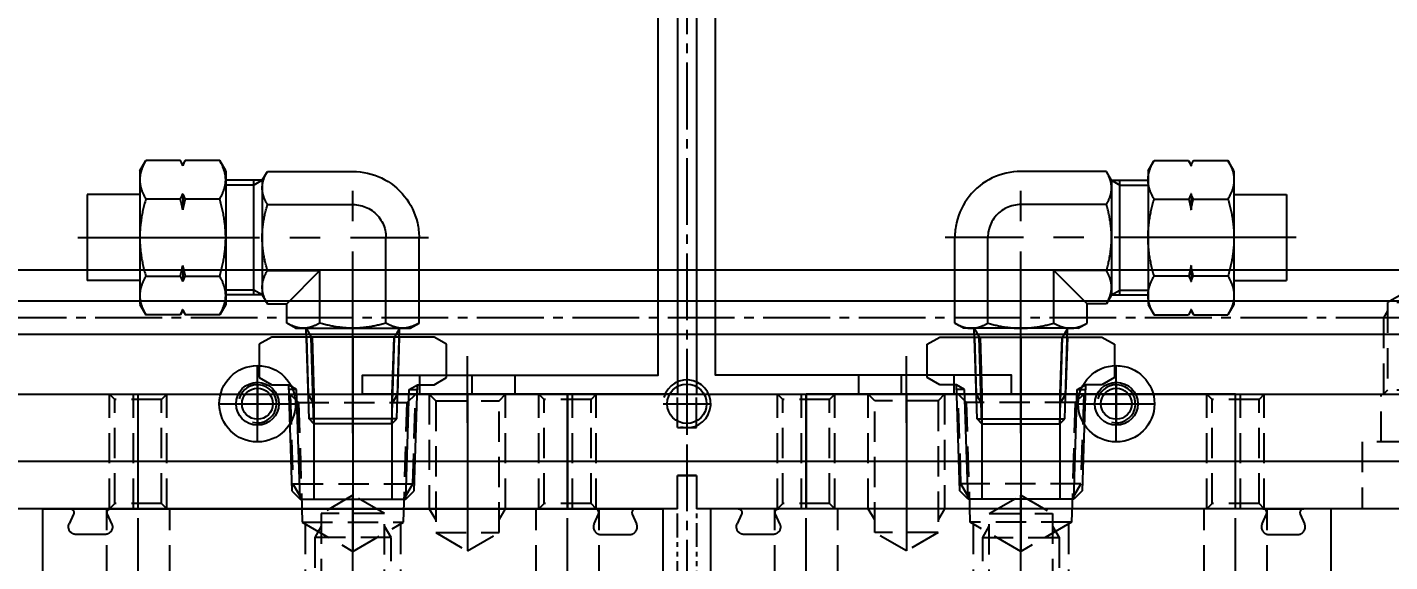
# Model space of a CAD drawing. Header units: millimetres. Extents: x -4251 to 2609, y -1673 to 4048.
# Drawn here: x -4004 to -3861.2, y 1393.9 to 1449.9 of the extents above; entities that cross this region are included whole.
import ezdxf

# ---------------------------------------------------------------- set-up
doc = ezdxf.new("R2010")
doc.units = ezdxf.units.MM
for name, pattern in [('CENTER', [50.8, 31.75, -6.35, 6.35, -6.35]), ('CENTER1', [10, 7, -1, 1, -1]), ('CENTER2', [28.575, 19.05, -3.175, 3.175, -3.175]), ('HIDDEN', [9.525, 6.35, -3.175]), ('HIDDEN2', [4.7625, 3.175, -1.5875]), ('HIDDENX2', [19.05, 12.7, -6.35]), ('PHANTOMX2', [5, 2.5, -0.5, 0.5, -0.5, 0.5, -0.5])]:
    doc.linetypes.add(name, pattern=pattern)
for name, color, linetype in [('CENTER', 1, 'CENTER'), ('PV-529CA', 7, 'Continuous'), ('THIN', 3, 'Continuous'), ('가는실선', 6, 'Continuous'), ('외형선', 7, 'Continuous'), ('중심선', 3, 'CENTER2')]:
    doc.layers.add(name, color=color, linetype=linetype)
doc.styles.get("Standard").update_dxf_attribs({"font": 'ISOCP.SHX', "bigfont": 'WHGTXT.SHX'})
doc.dimstyles.new('PS-2', dxfattribs={"dimscale": 2, "dimtxt": 3.2, "dimasz": 2.5, "dimexe": 2, "dimexo": 2.5, "dimgap": 2, "dimtad": 1, "dimtoh": 1, "dimrnd": 0.05, "dimzin": 12, "dimdsep": 46, "dimtxsty": 'Standard', "dimcen": 0, "dimclrt": 2, "dimazin": 3, "dimtfac": 1, "dimtofl": 0, "dimtmove": 0, "dimatfit": 3, "dimfxl": 0, "dimtolj": 1, "dimtzin": 0, "dimarcsym": 0})

# ---------------------------------------------------------------- blocks, each defined once
blk = doc.blocks.new('A$C69B50ED0')
at = {"layer": 'PV-529CA'}
for p, q in [((-14.5, 7), (-13.87, 8.08)), ((-13.87, 8.08), (-10.25, 8.08)), ((-10, 7.58), (-10.25, 8.08)), ((-10, 7.58), (-9.75, 8.08)), ((-10, 7.58), (-10, 7.52)), ((-9.75, 8.08), (-6.13, 8.08)), ((-5.5, 7), (-6.13, 8.08)), ((-18.87, 6.93), (-27.83, 6.93)), ((-18.33, 6), (-18.87, 6.93)), ((-18.33, 6), (-18.33, 5.2)), ((-18.33, 6), (-14.5, 6)), ((-14.5, 7), (-14.5, 6.06)), ((-14.5, 6.06), (-14.5, 0)), ((-5.5, 7), (-5.5, 6.06)), ((-5.5, 6.06), (-5.5, 0)), ((-18.33, 5.2), (-18.33, 0)), ((-10, 4.6), (-10, 2.92)), ((-5.5, 4.5), (0, 4.5)), ((0, 4.5), (0, -4.5)), ((-18.87, 3.46), (-27.83, 3.46)), ((-13.87, 4.04), (-10.25, 4.04)), ((-9.75, 4.04), (-6.13, 4.04)), ((-34.76, -8.96), (-34.76, 0)), ((-31.29, -8.96), (-31.29, 0)), ((-18.33, 0), (-18.33, -5.2)), ((-14.5, 0), (-14.5, -6.06)), ((-5.5, 0), (-5.5, -6.06)), ((-20.9, -6.93), (-24.37, -3.46)), ((-18.87, -3.46), (-24.37, -3.46)), ((-24.37, -8.96), (-24.37, -3.46)), ((-10.25, -4.04), (-13.87, -4.04)), ((-10, -2.92), (-10, -4.6)), ((-6.13, -4.04), (-9.75, -4.04)), ((-18.33, -5.2), (-18.33, -6)), ((-5.5, -4.5), (0, -4.5)), ((-18.87, -6.93), (-20.9, -6.93)), ((-20.9, -8.96), (-20.9, -6.93)), ((-18.33, -6), (-18.87, -6.93)), ((-18.33, -6), (-14.5, -6)), ((-14.5, -6.06), (-14.5, -7)), ((-14.5, -7), (-13.87, -8.08)), ((-5.5, -7), (-6.13, -8.08)), ((-5.5, -6.06), (-5.5, -7)), ((-13.87, -8.08), (-10.25, -8.08)), ((-10, -7.58), (-10.25, -8.08)), ((-10, -7.52), (-10, -7.58)), ((-10, -7.58), (-9.75, -8.08)), ((-9.75, -8.08), (-6.13, -8.08)), ((-33.83, -9.5), (-34.76, -8.96)), ((-33.03, -9.5), (-33.83, -9.5)), ((-27.83, -9.5), (-33.03, -9.5)), ((-32.43, -19), (-32.73, -9.5)), ((-22.63, -9.5), (-27.83, -9.5)), ((-23.23, -19), (-22.93, -9.5)), ((-21.83, -9.5), (-22.63, -9.5)), ((-21.83, -9.5), (-20.9, -8.96)), ((-32.43, -19), (-23.23, -19)), ((-31.92, -19.5), (-32.43, -19)), ((-31.92, -19.5), (-23.74, -19.5)), ((-23.74, -19.5), (-23.23, -19))]:
    blk.add_line(p, q, dxfattribs=at)
for points, weights in [([(-14.5, 6.06), (-14.5, 7), (-13.87, 8.08)], [1, 1.0379548493, 1]), ([(-10.25, 8.08), (-10.1, 7.79), (-10, 7.52)], [1, 1.00259269997, 1]), ([(-10, 7.52), (-9.9, 7.79), (-9.75, 8.08)], [1, 1.00259269997, 1]), ([(-6.13, 8.08), (-5.5, 7), (-5.5, 6.06)], [1, 1.0379548493, 1]), ([(-18.33, 5.2), (-18.33, 6), (-18.87, 6.93)], [1, 1.0379548493, 1]), ([(-13.87, 4.04), (-14.5, 5.12), (-14.5, 6.06)], [1, 1.0379548493, 1]), ([(-5.5, 6.06), (-5.5, 5.12), (-6.13, 4.04)], [1, 1.0379548493, 1]), ([(-18.87, 3.46), (-18.33, 4.39), (-18.33, 5.2)], [1, 1.0379548493, 1]), ([(-10, 4.6), (-10.1, 4.33), (-10.25, 4.04)], [1, 1.00259269997, 1]), ([(-9.75, 4.04), (-9.9, 4.33), (-10, 4.6)], [1, 1.00259269997, 1]), ([(-18.33, 0), (-18.33, 1.61), (-18.87, 3.46)], [1, 1.0379548493, 1]), ([(-14.5, 0), (-14.5, 1.88), (-13.87, 4.04)], [1, 1.0379548493, 1]), ([(-10.25, 4.04), (-10.1, 3.46), (-10, 2.92)], [1, 1.00259269997, 1]), ([(-10, 2.92), (-9.9, 3.46), (-9.75, 4.04)], [1, 1.00259269997, 1]), ([(-6.13, 4.04), (-5.5, 1.88), (-5.5, 0)], [1, 1.0379548493, 1]), ([(-18.87, -3.46), (-18.33, -1.61), (-18.33, 0)], [1, 1.0379548493, 1]), ([(-13.87, -4.04), (-14.5, -1.88), (-14.5, 0)], [1, 1.0379548493, 1]), ([(-5.5, 0), (-5.5, -1.88), (-6.13, -4.04)], [1, 1.0379548493, 1]), ([(-18.33, -5.2), (-18.33, -4.39), (-18.87, -3.46)], [1, 1.0379548493, 1]), ([(-14.5, -6.06), (-14.5, -5.12), (-13.87, -4.04)], [1, 1.0379548493, 1]), ([(-10, -2.92), (-10.1, -3.46), (-10.25, -4.04)], [1, 1.00259269997, 1]), ([(-10.25, -4.04), (-10.1, -4.33), (-10, -4.6)], [1, 1.00259269997, 1]), ([(-9.75, -4.04), (-9.9, -3.46), (-10, -2.92)], [1, 1.00259269997, 1]), ([(-10, -4.6), (-9.9, -4.33), (-9.75, -4.04)], [1, 1.00259269997, 1]), ([(-6.13, -4.04), (-5.5, -5.12), (-5.5, -6.06)], [1, 1.0379548493, 1]), ([(-18.87, -6.93), (-18.33, -6), (-18.33, -5.2)], [1, 1.0379548493, 1]), ([(-13.87, -8.08), (-14.5, -7), (-14.5, -6.06)], [1, 1.0379548493, 1]), ([(-5.5, -6.06), (-5.5, -7), (-6.13, -8.08)], [1, 1.0379548493, 1]), ([(-10, -7.52), (-10.1, -7.79), (-10.25, -8.08)], [1, 1.00259269997, 1]), ([(-9.75, -8.08), (-9.9, -7.79), (-10, -7.52)], [1, 1.00259269997, 1]), ([(-34.76, -8.96), (-33.83, -9.5), (-33.03, -9.5)], [1, 1.0379548493, 1]), ([(-33.03, -9.5), (-32.22, -9.5), (-31.29, -8.96)], [1, 1.0379548493, 1]), ([(-31.29, -8.96), (-29.44, -9.5), (-27.83, -9.5)], [1, 1.0379548493, 1]), ([(-27.83, -9.5), (-26.22, -9.5), (-24.37, -8.96)], [1, 1.0379548493, 1]), ([(-24.37, -8.96), (-23.44, -9.5), (-22.63, -9.5)], [1, 1.0379548493, 1]), ([(-22.63, -9.5), (-21.83, -9.5), (-20.9, -8.96)], [1, 1.0379548493, 1])]:
    blk.add_rational_spline(points, weights, degree=2, dxfattribs=at)
for points in [[(-27.83, 6.93), (-28.87, 6.93), (-30.94, 6.46), (-33.43, 4.47), (-34.58, 2.07), (-34.76, 0.52), (-34.76, 0)], [(-27.83, 3.46), (-28.35, 3.46), (-29.38, 3.23), (-30.63, 2.23), (-31.21, 1.04), (-31.29, 0.26), (-31.29, 0)]]:
    blk.add_open_spline(points, degree=3, knots=[0, 0, 0, 0, 0.285714, 0.571429, 0.857143, 1, 1, 1, 1], dxfattribs=at)
at = {"layer": '가는실선'}
for p, q in [((-18.33, 6), (-17.46, 5.5)), ((-17.46, 5.5), (-14.5, 5.5)), ((-18.33, -6), (-17.46, -5.5)), ((-17.46, -5.5), (-14.5, -5.5)), ((-32.73, -9.5), (-32.2, -10.42)), ((-22.93, -9.5), (-23.46, -10.42)), ((-31.92, -19.5), (-32.2, -10.42)), ((-23.74, -19.5), (-23.46, -10.42))]:
    blk.add_line(p, q, dxfattribs=at)
at = {"layer": '외형선'}
for p, q in [((-17.46, -6), (-17.46, 6)), ((-32.7, -10.42), (-22.96, -10.42))]:
    blk.add_line(p, q, dxfattribs=at)
at = {"layer": '중심선'}
for p, q in [((-27.83, -20.5), (-27.83, 7.93)), ((1, 0), (-35.76, 0))]:
    blk.add_line(p, q, dxfattribs=at)
blk = doc.blocks.new('A$C0F6F286B')
for p, q in [((7.19, -0.79), (8.07, 0.1)), ((8.07, 0.1), (19.14, 0.1)), ((9.51, -10.9), (9.51, 0.1)), ((17.7, -10.9), (17.7, 0.1)), ((19.14, 0.1), (20.02, -0.79)), ((6.84, -11.9), (7.19, -0.79)), ((20.02, -0.79), (20.37, -11.9)), ((7.71, -11.4), (6.86, -11.4)), ((8.93, -10.9), (18.28, -10.9)), ((9.32, -16.9), (9.51, -10.9)), ((17.89, -16.9), (17.7, -10.9)), ((19.5, -11.4), (20.36, -11.4)), ((3.79, -12.66), (5.11, -11.9)), ((3.79, -16.14), (3.79, -12.66)), ((5.11, -11.9), (6.84, -11.9)), ((20.37, -11.9), (22.11, -11.9)), ((22.11, -11.9), (23.42, -12.66)), ((23.42, -12.66), (23.42, -16.14)), ((5.11, -16.9), (3.79, -16.14)), ((22.11, -16.9), (5.11, -16.9)), ((23.42, -16.14), (22.11, -16.9))]:
    blk.add_line(p, q)
at = {"layer": 'CENTER'}
for p, q in [((13.61, -10.9), (13.61, 0.1)), ((13.61, -16.9), (13.61, -10.9))]:
    blk.add_line(p, q, dxfattribs=at)
at = {"layer": 'THIN'}
for p, q in [((8.07, 0.1), (7.71, -11.4)), ((19.14, 0.1), (19.5, -11.4)), ((8.93, -10.9), (9.51, -9.9)), ((18.28, -10.9), (17.7, -9.9)), ((7.71, -11.4), (6.84, -11.9)), ((8.74, -16.9), (8.93, -10.9)), ((18.47, -16.9), (18.28, -10.9)), ((19.5, -11.4), (20.37, -11.9))]:
    blk.add_line(p, q, dxfattribs=at)
blk = doc.blocks.new('A$C725E4418')
at = {"color": 1, "linetype": 'CENTER1'}
blk.add_line((-22, -3, 0), (-22, 5, 0), dxfattribs=at)
at = {"color": 2, "linetype": 'HIDDEN'}
for p, q in [((-27, 0, 0), (-27, 2, 0)), ((-21.5, 0, 0), (-21.5, 2, 0)), ((-17, 0, 0), (-17, 2, 0))]:
    blk.add_line(p, q, dxfattribs=at)
at = {"color": 1}
blk.add_lwpolyline([(-33, 104), (0, 104), (0, 0), (-33, 0), (-33, 2), (-2, 2), (-2, 102), (-33, 102), (-33, 104)], dxfattribs=at)
blk = doc.blocks.new('A$C08E43E8F')
at = {"color": 1, "linetype": 'CENTER1'}
blk.add_line((20, -93, 0), (20, -85, 0), dxfattribs=at)
at = {"color": 2, "linetype": 'HIDDEN'}
for p, q in [((15, -90, 0), (15, -88, 0)), ((19.5, -90, 0), (19.5, -88, 0)), ((25, -90, 0), (25, -88, 0))]:
    blk.add_line(p, q, dxfattribs=at)
at = {"color": 1}
blk.add_lwpolyline([(-2, 0), (-2, -90), (31, -90), (31, -88), (0, -88), (0, 0)], close=True, dxfattribs=at)
blk = doc.blocks.new('A$C4A8E0548')
at = {"color": 2, "linetype": 'HIDDENX2'}
for p, q in [((-2.23, 1.13), (-1.78, 2.14)), ((-2.14, 2.7), (2.14, 2.7)), ((1.78, 2.14), (2.23, 1.13)), ((-1.5, 0), (1.5, 0))]:
    blk.add_line(p, q, dxfattribs=at)
for centre, radius, start, end in [((-2.14, 2.3), 0.4, 336, 90), ((2.14, 2.3), 0.4, 90, 204), ((-1.5, 0.8), 0.8, 156, 228.5904), ((-1.5, 0.8), 0.8, 228.5904, 270), ((1.5, 0.8), 0.8, 270, 311.4096), ((1.5, 0.8), 0.8, 311.4096, 24)]:
    blk.add_arc(centre, radius, start, end, dxfattribs=at)
blk = doc.blocks.new('A$C747E3D60')
at = {"color": 1}
for p, q in [((0, 9), (-45, 9)), ((-45, 9), (-45, -3)), ((0, -3), (0, 9)), ((10, -3), (-55, -3)), ((-55, -18), (-55, -3)), ((10, -18), (10, -3))]:
    blk.add_line(p, q, dxfattribs=at)
at = {"color": 1, "linetype": 'CENTER1'}
for p, q in [((-45, -21), (-45, 0)), ((0, -21), (0, 0))]:
    blk.add_line(p, q, dxfattribs=at)
at = {"color": 2, "linetype": 'HIDDEN2'}
for p, q in [((-16.22, -0.4), (-28.78, -0.4)), ((-48.3, -10), (-48.3, -3)), ((-41.7, -10), (-41.7, -3)), ((-25.82, -3.5), (-19.18, -3.5)), ((-3.3, -10), (-3.3, -3)), ((3.3, -10), (3.3, -3)), ((-17.2, -4.41), (-27.8, -4.41)), ((-27.5, -4.59), (-27.5, -18)), ((-17.5, -4.59), (-17.5, -18)), ((-26.5, -6), (-18.5, -6))]:
    blk.add_line(p, q, dxfattribs=at)
at = {"color": 250, "linetype": 'HIDDEN2'}
for p, q in [((-30.5, -3, 0), (-38.5, -3, 0)), ((-31.18, -5.5, 0), (-37.82, -5.5, 0))]:
    blk.add_line(p, q, dxfattribs=at)
at = {"color": 250, "linetype": 'HIDDEN2', "elevation": 0}
for points in [[(-37.82, -4.17), (-38.5, -3), (-38.5, 9)], [(-30.5, 9), (-31.18, 8.32), (-37.82, 8.32), (-38.5, 9)], [(-30.5, 9), (-30.5, -3), (-31.18, -4.17)], [(-31.18, 8.32), (-31.18, -5.5), (-34.5, -7.42), (-37.82, -5.5), (-37.82, 8.32)]]:
    blk.add_lwpolyline(points, dxfattribs=at)
at = {"color": 2, "linetype": 'HIDDEN2'}
for points in [[(-27.88, -1.97), (-28.78, -0.4), (-29.08, 9)], [(-15.92, 9), (-16.81, 8.12), (-28.19, 8.12), (-29.08, 9)], [(-15.92, 9), (-16.22, -0.4), (-17.12, -1.97)], [(-16.81, 8.12), (-17.2, -4.41), (-22.5, -7.47), (-27.8, -4.41), (-28.19, 8.12)], [(-25.82, -17.32), (-25.82, -3.5), (-22.5, -1.58), (-19.18, -3.5), (-19.18, -17.32)], [(-26.5, -18), (-26.5, -6), (-25.82, -4.83)], [(-19.18, -4.83), (-18.5, -6), (-18.5, -18)], [(-50.5, -18), (-50.5, -10), (-39.5, -10), (-39.5, -18)], [(5.5, -18), (5.5, -10), (-5.5, -10), (-5.5, -18)], [(-26.5, -18), (-25.82, -17.32), (-19.18, -17.32), (-18.5, -18)]]:
    blk.add_lwpolyline(points, dxfattribs=at)
at = {"color": 1}
blk.add_lwpolyline([(-55, -18), (10, -18)], dxfattribs=at)
at = {"layer": 'CENTER', "color": 250}
blk.add_line((-34.5, 9, 0), (-34.5, -7.42, 0), dxfattribs=at)
at = {"layer": 'CENTER'}
for p, q in [((-22.5, 9), (-22.5, -7.47)), ((-22.5, -18), (-22.5, -1.58))]:
    blk.add_line(p, q, dxfattribs=at)
at = {"xscale": -1}
blk.add_blockref('A$C4A8E0548', (-50, -5.7), dxfattribs=at)
blk.add_blockref('A$C4A8E0548', (5, -5.7))
at = {"rotation": 180}
for p in [(-32.5, -15.3), (-12.5, -15.3)]:
    blk.add_blockref('A$C4A8E0548', p, dxfattribs=at)
blk = doc.blocks.new('A$C64EC0FDF')
at = {"color": 2, "linetype": 'HIDDEN2'}
for p, q in [((-210.5, -12), (-210.5, 0)), ((-208, -12), (-208, 0)), ((-204.5, -12), (-204.5, 0)), ((-165.5, -12), (-165.5, 0)), ((-162, -12), (-162, 0)), ((-159.5, -12), (-159.5, 0)), ((-151, -3.5), (-151, 0)), ((-149, -3.5), (-149, 0)), ((-140.5, -12), (-140.5, 0)), ((-138, -12), (-138, 0)), ((-134.5, -12), (-134.5, 0)), ((-95.5, -12), (-95.5, 0)), ((-92, -12), (-92, 0)), ((-89.5, -12), (-89.5, 0)), ((-77.25, -5), (-77.25, 0)), ((-209.96, -11.46), (-209.96, -0.54)), ((-205.04, -11.46), (-205.04, -0.54)), ((-164.96, -11.46), (-164.96, -0.54)), ((-160.04, -11.46), (-160.04, -0.54)), ((-139.96, -11.46), (-139.96, -0.54)), ((-135.04, -11.46), (-135.04, -0.54)), ((-94.96, -11.46), (-94.96, -0.54)), ((-90.04, -11.46), (-90.04, -0.54)), ((-151, -3.5), (-149, -3.5))]:
    blk.add_line(p, q, dxfattribs=at)
at = {"color": 11}
for p, q in [((-151, -12), (-151, -8.5)), ((-151, -8.5), (-149, -8.5)), ((-149, -8.5), (-149, -12))]:
    blk.add_line(p, q, dxfattribs=at)
blk.add_lwpolyline([(-151, -12), (-300, -12), (-300, 0), (0, 0), (0, -12), (-149, -12)], dxfattribs=at)
at = {"color": 2, "linetype": 'HIDDEN2'}
for points in [[(-204.5, 0), (-205.04, -0.54), (-209.96, -0.54), (-210.5, 0)], [(-159.5, 0), (-160.04, -0.54), (-164.96, -0.54), (-165.5, 0)], [(-134.5, 0), (-135.04, -0.54), (-139.96, -0.54), (-140.5, 0)], [(-89.5, 0), (-90.04, -0.54), (-94.96, -0.54), (-95.5, 0)], [(-69.75, -12), (-69.75, -5), (-79.25, -5), (-79.25, -12)], [(-204.5, -12), (-205.04, -11.46), (-209.96, -11.46), (-210.5, -12)], [(-159.5, -12), (-160.04, -11.46), (-164.96, -11.46), (-165.5, -12)], [(-134.5, -12), (-135.04, -11.46), (-139.96, -11.46), (-140.5, -12)], [(-89.5, -12), (-90.04, -11.46), (-94.96, -11.46), (-95.5, -12)]]:
    blk.add_lwpolyline(points, dxfattribs=at)
at = {"layer": 'CENTER'}
for p, q in [((-207.5, -12), (-207.5, 0)), ((-162.5, -12), (-162.5, 0)), ((-137.5, -12), (-137.5, 0)), ((-92.5, -12), (-92.5, 0))]:
    blk.add_line(p, q, dxfattribs=at)
blk = doc.blocks.new('A$C4E1A2E8E')
at = {"color": 4}
for p, q in [((-25, 20), (-425, 20)), ((-450, 0), (0, 0))]:
    blk.add_line(p, q, dxfattribs=at)
at = {"color": 2, "linetype": 'HIDDEN2'}
for p, q in [((-147.43, 16.6), (-151.57, 16.6)), ((-147, 15), (-152, 15))]:
    blk.add_line(p, q, dxfattribs=at)
at = {"color": 4}
for points in [[(-20, 13.26), (-430, 13.26, -0.414214), (-441.74, 25), (-441.74, 205, -0.414214), (-430, 216.74), (-20, 216.74, -0.414214), (-8.26, 205), (-8.26, 25, -0.414214)], [(-20, 16.74), (-430, 16.74, -0.414214), (-438.26, 25), (-438.26, 205, -0.414214), (-430, 213.26), (-20, 213.26, -0.414214), (-11.74, 205), (-11.74, 25, -0.414214)]]:
    blk.add_lwpolyline(points, format="xyb", close=True, dxfattribs=at)
at = {"color": 1, "linetype": 'CENTER1'}
blk.add_lwpolyline([(-20, 15), (-430, 15, -0.414214), (-440, 25), (-440, 205, -0.414214), (-430, 215), (-20, 215, -0.414214), (-10, 205), (-10, 25, -0.414214)], format="xyb", close=True, dxfattribs=at)
at = {"color": 2, "linetype": 'HIDDEN2'}
for points in [[(-147.43, 7.43), (-147.43, 16.6), (-149.5, 17.79), (-151.57, 16.6), (-151.57, 7.43)], [(-151.57, 15.75), (-152, 15), (-152, 7)], [(-147, 7), (-147.43, 7.43), (-151.57, 7.43), (-152, 7)], [(-375.5, 0), (-375.5, 7), (-74.5, 7), (-74.5, 0)]]:
    blk.add_lwpolyline(points, dxfattribs=at)
for centre in [(-270, 6), (-180, 6)]:
    blk.add_circle(centre, 1.62)
at = {"layer": 'CENTER'}
for p, q in [((-270, 8), (-270, 4)), ((-180, 8), (-180, 4)), ((-272, 6), (-268, 6)), ((-182, 6), (-178, 6))]:
    blk.add_line(p, q, dxfattribs=at)
at = {"layer": 'THIN'}
for centre in [(-270, 6), (-180, 6)]:
    blk.add_arc(centre, 2, 255, 165, dxfattribs=at)
blk = doc.blocks.new('A$C7DBD1A36')
at = {"color": 4}
blk.add_lwpolyline([(1, 20), (-449, 20), (-454, 15), (-454, -205), (-449, -210), (1, -210), (6, -205), (6, 15)], close=True, dxfattribs=at)
at = {"color": 2, "linetype": 'HIDDENX2'}
for centre in [(-269, -204), (-179, -204)]:
    blk.add_circle(centre, 4, dxfattribs=at)
at = {"color": 4}
for centre in [(-269, -204), (-179, -204)]:
    blk.add_circle(centre, 2.25, dxfattribs=at)
blk.add_circle((-224, -204), 2.07)
at = {"layer": 'CENTER'}
for p, q in [((-269, -208), (-269, -200)), ((-179, -208), (-179, -200)), ((-224, -201.5), (-224, -206.5)), ((-273, -204), (-265, -204)), ((-226.5, -204), (-221.5, -204)), ((-183, -204), (-175, -204))]:
    blk.add_line(p, q, dxfattribs=at)
at = {"layer": 'THIN'}
blk.add_arc((-224, -204), 2.5, 255, 165, dxfattribs=at)
blk = doc.blocks.new('A$C60B80E74')
at = {"color": 4}
blk.add_lwpolyline([(1, 210), (-449, 210), (-454, 205), (-454, -15), (-449, -20), (1, -20), (6, -15), (6, 205)], close=True, dxfattribs=at)
for centre, radius in [((-269, -14), 4), ((-179, -14), 4), ((-269, -14), 2.25), ((-179, -14), 2.25)]:
    blk.add_circle(centre, radius, dxfattribs=at)
at = {"layer": 'CENTER'}
for p, q in [((-269, -18), (-269, -10)), ((-179, -18), (-179, -10)), ((-273, -14), (-265, -14)), ((-183, -14), (-175, -14))]:
    blk.add_line(p, q, dxfattribs=at)
blk = doc.blocks.new('A$C7963305E')
at = {"color": 6, "linetype": 'PHANTOMX2'}
for p, q in [((-1, -35), (-1, 6.5)), ((1, 6.5), (-1, 6.5)), ((1, 6.5), (1, -35))]:
    blk.add_line(p, q, dxfattribs=at)
blk = doc.blocks.new('*D1275')
at = {"color": 0, "lineweight": -2}
for p, q in [((-3771.74, 1404.47), (-3760.22, 1404.47)), ((-3764.22, 1344.47), (-3764.22, 1399.47)), ((-3929.84, 1339.47), (-3760.22, 1339.47))]:
    blk.add_line(p, q, dxfattribs=at)
at = {"color": 0}
for points in [[(-3765.06, 1399.47), (-3763.39, 1399.47), (-3764.22, 1404.47)], [(-3765.06, 1344.47), (-3763.39, 1344.47), (-3764.22, 1339.47)]]:
    blk.add_solid(points, dxfattribs=at)
at = {"layer": 'DEFPOINTS', "color": 0}
for p in [(-3776.74, 1404.47, 0), (-3764.22, 1404.47), (-3934.84, 1339.47, 0)]:
    blk.add_point(p, dxfattribs=at)
at = {"color": 2, "insert": (-3771.42, 1371.97), "char_height": 6.4, "attachment_point": 5, "rotation": 90}
blk.add_mtext('\\A1;65', dxfattribs=at)

msp = doc.modelspace()

# ---------------------------------------------------------------- linework, layer by layer
at = {"color": 1, "linetype": 'CENTER1'}
msp.add_line((-3934.8443, 1516.2194, 0), (-3934.8443, 1336.0367, 0), dxfattribs=at)

# ---------------------------------------------------------------- block references
for name, p in [('A$C4E1A2E8E', (-3709.8443, 1404.4725, 0)), ('A$C7DBD1A36', (-3710.8443, 1614.4725, 0)), ('A$C60B80E74', (-3710.8443, 1424.4725, 0)), ('A$C725E4418', (-3935.8443, 1411.4725, 0)), ('A$C08E43E8F', (-3931.8443, 1501.4725, 0)), ('A$C69B50ED0', (-3872.0145, 1427.8882, 0)), ('A$C64EC0FDF', (-3784.8443, 1411.4725, 0)), ('A$C7963305E', (-3934.8443, 1396.4725, 0))]:
    msp.add_blockref(name, p)
at = {"xscale": -1}
msp.add_blockref('A$C69B50ED0', (-3997.6741, 1427.8882, 0), dxfattribs=at)
at = {"xscale": -1, "rotation": 180}
msp.add_blockref('A$C0F6F286B', (-3983.45, 1400.5699, 0), dxfattribs=at)
at = {"rotation": 180}
msp.add_blockref('A$C0F6F286B', (-3886.2387, 1400.5699, 0), dxfattribs=at)
at = {"linetype": 'CENTER1', "xscale": -1}
msp.add_blockref('A$C747E3D60', (-3992.3443, 1402.4725, 0), dxfattribs=at)
at = {"linetype": 'CENTER1'}
msp.add_blockref('A$C747E3D60', (-3877.3443, 1402.4725, 0), dxfattribs=at)

# ---------------------------------------------------------------- dimensions: what is measured, and where the dimension line sits
dim = msp.add_linear_dim(base=(-3764.2221, 1404.4725, 0), p1=(-3934.8443, 1339.4725, 0), p2=(-3776.7371, 1404.4725, 0), angle=90, dimstyle='PS-2')
dim.commit()
dim.dimension.update_dxf_attribs({"geometry": '*D1275', "text_midpoint": (-3771.4221, 1371.9725, 0)})

doc.saveas('drawing.dxf')
